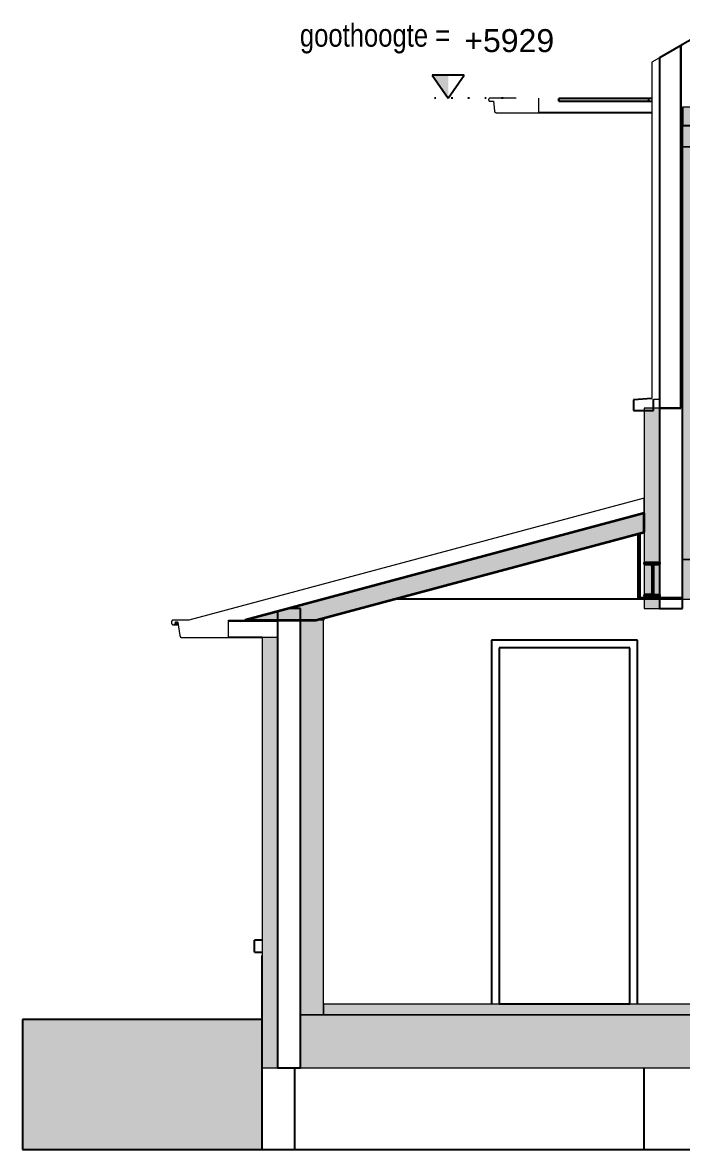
# Model space of a CAD drawing. Header units: millimetres. Extents: x 0 to 1200, y 0 to 841.
# Drawn here: x 749.9 to 793.1, y 82.6 to 156.4 of the extents above; entities that cross this region are included whole.
import ezdxf

# ---------------------------------------------------------------- set-up
doc = ezdxf.new("R2010")
doc.units = ezdxf.units.MM
doc.linetypes.add('PUNKT2_S9', pattern=[1, 0, -1])
doc.layers.add('Standard', color=7, linetype='Continuous', lineweight=25)
doc.styles.add('ARIAL', font='arial.ttf')

msp = doc.modelspace()

# ---------------------------------------------------------------- hatches: boundary and pattern name
at = {"layer": 'Standard', "linetype": 'PUNKT2_S9', "lineweight": -3}
for color, points in [(7, [(777.796, 151.425), (777.796, 152.925), (776.746, 152.925)]), (253, [(790.925, 151.235), (790.925, 151.415), (785.031, 151.415), (785.031, 151.235)]), (254, [(749.934, 82.635), (765.625, 82.635), (765.625, 91.135), (749.934, 91.135)])]:
    msp.add_hatch(color=color, dxfattribs=at).paths.add_polyline_path(points)
at = {"layer": 'Standard', "linetype": 'PUNKT2_S9', "lineweight": 18}
for color, points in [(254, [(829.125, 150.835), (793.125, 150.835), (793.125, 148.235), (829.125, 148.235)]), (9, [(794.625, 131.135), (794.625, 148.235), (793.125, 148.235), (793.125, 131.135)]), (59, [(791.625, 118.035), (791.625, 131.135), (790.625, 131.135), (790.625, 118.035)]), (9, [(794.625, 121.235), (794.625, 131.135), (793.125, 131.135), (793.125, 121.235)]), (254, [(829.125, 121.235), (793.125, 121.235), (793.125, 118.635), (829.125, 118.635)]), (9, [(769.625, 91.435), (769.625, 117.275), (768.125, 117.275), (768.125, 91.435)]), (59, [(766.625, 87.985), (766.625, 116.135), (765.625, 116.135), (765.625, 87.985)]), (253, [(875.625, 91.435), (875.625, 92.135), (769.625, 92.135), (769.625, 91.435)]), (254, [(877.125, 87.985), (877.125, 91.435), (768.125, 91.435), (768.125, 87.985)])]:
    msp.add_hatch(color=color, dxfattribs=at).paths.add_polyline_path(points)
at = {"layer": 'Standard', "linetype": 'PUNKT2_S9', "lineweight": 35}
msp.add_hatch(color=254, dxfattribs=at).paths.add_polyline_path([(790.625, 123.034), (790.625, 124.277), (764.496, 117.275), (769.132, 117.275)])

# ---------------------------------------------------------------- linework, layer by layer
at = {"layer": 'Standard', "color": 51, "linetype": 'Continuous', "lineweight": -3}
for p, q in [((793.025, 154.881), (791.625, 154.073)), ((793.125, 154.939), (793.025, 154.881)), ((793.025, 154.881), (793.025, 147.035)), ((793.025, 147.035), (793.025, 154.881)), ((791.625, 154.073), (791.625, 147.635)), ((793.125, 149.635), (793.125, 150.835)), ((793.125, 147.035), (793.125, 149.635)), ((791.625, 147.635), (791.625, 147.035)), ((791.625, 147.035), (791.625, 131.735)), ((793.025, 147.035), (793.025, 131.135)), ((793.025, 131.135), (793.025, 147.035)), ((793.125, 131.135), (793.125, 147.035)), ((791.625, 131.735), (791.625, 131.135)), ((791.625, 131.135), (793.025, 131.135)), ((793.025, 131.135), (792.125, 131.135)), ((793.125, 118.635), (793.125, 131.135)), ((768.125, 118.035), (767.333, 118.035)), ((768.125, 117.275), (768.125, 118.035)), ((792.125, 118.035), (793.125, 118.035)), ((793.125, 118.035), (793.125, 118.635)), ((768.125, 87.985), (768.125, 117.275)), ((767.125, 87.985), (768.125, 87.985))]:
    msp.add_line(p, q, dxfattribs=at)
at = {"layer": 'Standard', "color": 253, "linetype": 'Continuous', "lineweight": -3}
for p, q in [((793.815, 155.337), (793.125, 154.939)), ((793.125, 150.835), (793.125, 149.635)), ((793.125, 149.635), (793.815, 149.635))]:
    msp.add_line(p, q, dxfattribs=at)
at = {"layer": 'Standard', "color": 55, "linetype": 'Continuous', "lineweight": 18}
for p, q in [((791.625, 154.073), (791.125, 153.784)), ((791.125, 153.784), (791.125, 147.035)), ((791.625, 147.635), (791.625, 154.073)), ((791.125, 147.635), (791.125, 131.778)), ((791.625, 147.035), (791.625, 147.635)), ((791.625, 147.035), (791.625, 147.635)), ((791.625, 131.735), (791.625, 147.035)), ((791.225, 131.735), (791.625, 131.735))]:
    msp.add_line(p, q, dxfattribs=at)
at = {"layer": 'Standard', "color": 7, "linetype": 'Continuous', "lineweight": -3}
for p, q in [((778.846, 152.925), (776.746, 152.925)), ((776.746, 152.925), (777.796, 151.425)), ((777.796, 151.425), (778.846, 152.925)), ((792.125, 131.135), (791.625, 131.135)), ((791.625, 131.135), (791.625, 118.035)), ((791.625, 118.035), (792.125, 118.035)), ((766.625, 117.846), (766.625, 116.135)), ((766.625, 116.135), (766.625, 87.985)), ((766.625, 87.985), (767.125, 87.985))]:
    msp.add_line(p, q, dxfattribs=at)
at = {"layer": 'Standard', "color": 1, "linetype": 'PUNKT2_S9', "lineweight": -3}
msp.add_line((781.388, 151.425), (775.961, 151.425), dxfattribs=at)
at = {"layer": 'Standard', "color": 9, "linetype": 'Continuous', "lineweight": 18}
for p, q in [((780.436, 151.336), (780.435, 151.331)), ((780.435, 151.331), (780.435, 151.325)), ((780.435, 151.325), (780.435, 151.32)), ((780.435, 151.32), (780.436, 151.315)), ((780.437, 151.346), (780.436, 151.341)), ((780.436, 151.341), (780.436, 151.336)), ((780.436, 151.315), (780.436, 151.31)), ((780.436, 151.31), (780.437, 151.305)), ((780.439, 151.351), (780.437, 151.346)), ((780.437, 151.305), (780.439, 151.3)), ((780.44, 151.356), (780.439, 151.351)), ((780.439, 151.3), (780.44, 151.295)), ((780.442, 151.361), (780.44, 151.356)), ((780.44, 151.295), (780.442, 151.29)), ((780.444, 151.366), (780.442, 151.361)), ((780.442, 151.29), (780.444, 151.285)), ((780.446, 151.371), (780.444, 151.366)), ((780.444, 151.285), (780.446, 151.28)), ((780.449, 151.375), (780.446, 151.371)), ((780.446, 151.28), (780.449, 151.275)), ((780.451, 151.38), (780.449, 151.375)), ((780.449, 151.275), (780.451, 151.271)), ((780.454, 151.384), (780.451, 151.38)), ((780.451, 151.271), (780.454, 151.267)), ((780.457, 151.388), (780.454, 151.384)), ((780.454, 151.267), (780.457, 151.263)), ((780.461, 151.392), (780.457, 151.388)), ((780.457, 151.263), (780.461, 151.259)), ((780.464, 151.396), (780.461, 151.392)), ((780.461, 151.259), (780.464, 151.255)), ((780.468, 151.4), (780.464, 151.396)), ((780.464, 151.255), (780.468, 151.251)), ((780.472, 151.403), (780.468, 151.4)), ((780.468, 151.251), (780.472, 151.248)), ((780.476, 151.406), (780.472, 151.403)), ((780.472, 151.248), (780.476, 151.245)), ((780.481, 151.409), (780.476, 151.406)), ((780.476, 151.245), (780.481, 151.242)), ((780.485, 151.412), (780.481, 151.409)), ((780.481, 151.242), (780.485, 151.239)), ((780.49, 151.415), (780.485, 151.412)), ((780.485, 151.239), (780.49, 151.236)), ((780.495, 151.417), (780.49, 151.415)), ((780.49, 151.236), (780.495, 151.234)), ((780.499, 151.419), (780.495, 151.417)), ((780.495, 151.234), (780.499, 151.232)), ((780.504, 151.421), (780.499, 151.419)), ((780.499, 151.232), (780.504, 151.23)), ((780.509, 151.422), (780.504, 151.421)), ((780.504, 151.23), (780.509, 151.229)), ((780.514, 151.423), (780.509, 151.422)), ((780.509, 151.229), (780.514, 151.228)), ((780.52, 151.424), (780.514, 151.423)), ((780.514, 151.228), (780.52, 151.227)), ((780.525, 151.425), (780.52, 151.424)), ((780.52, 151.227), (780.525, 151.226)), ((780.53, 151.425), (780.525, 151.425)), ((780.525, 151.226), (780.53, 151.226)), ((780.535, 151.425), (780.53, 151.425)), ((780.53, 151.226), (780.535, 151.225)), ((782.24, 151.425), (780.535, 151.425)), ((780.535, 151.225), (780.748, 151.225)), ((780.748, 151.225), (780.817, 150.595)), ((783.725, 150.475), (783.725, 151.425)), ((780.817, 150.595), (780.818, 150.588)), ((780.818, 150.588), (780.819, 150.581)), ((780.819, 150.581), (780.821, 150.574)), ((780.821, 150.574), (780.823, 150.568)), ((780.823, 150.568), (780.825, 150.561)), ((780.825, 150.561), (780.828, 150.555)), ((780.828, 150.555), (780.831, 150.548)), ((780.831, 150.548), (780.834, 150.542)), ((780.834, 150.542), (780.838, 150.536)), ((780.838, 150.536), (780.842, 150.53)), ((780.842, 150.53), (780.846, 150.525)), ((780.846, 150.525), (780.851, 150.52)), ((780.851, 150.52), (780.855, 150.515)), ((780.855, 150.515), (780.86, 150.51)), ((780.86, 150.51), (780.866, 150.505)), ((780.866, 150.505), (780.871, 150.501)), ((780.871, 150.501), (780.877, 150.497)), ((780.877, 150.497), (780.883, 150.493)), ((780.883, 150.493), (780.889, 150.49)), ((780.889, 150.49), (780.896, 150.487)), ((780.896, 150.487), (780.902, 150.484)), ((780.902, 150.484), (780.909, 150.482)), ((780.909, 150.482), (780.915, 150.48)), ((780.915, 150.48), (780.922, 150.478)), ((780.922, 150.478), (780.929, 150.477)), ((780.929, 150.477), (780.936, 150.476)), ((780.936, 150.476), (780.943, 150.476)), ((780.943, 150.476), (780.95, 150.475)), ((780.95, 150.475), (783.725, 150.475))]:
    msp.add_line(p, q, dxfattribs=at)
at = {"layer": 'Standard', "color": 5, "linetype": 'Continuous', "lineweight": -3}
for p, q in [((785.025, 151.235), (785.025, 151.415)), ((785.031, 151.415), (785.025, 151.415)), ((785.025, 151.235), (785.031, 151.235)), ((791.125, 151.415), (790.925, 151.415)), ((790.925, 151.235), (791.125, 151.235)), ((791.125, 150.475), (783.725, 150.475)), ((790.625, 118.635), (774.209, 118.635)), ((764.196, 117.195), (764.496, 117.275)), ((764.196, 117.195), (764.496, 117.275)), ((769.625, 117.407), (769.625, 117.275)), ((759.846, 116.968), (759.838, 116.969)), ((759.856, 116.968), (759.846, 116.968)), ((759.866, 116.967), (759.856, 116.968)), ((759.876, 116.968), (759.866, 116.967)), ((760.123, 116.967), (759.866, 116.967)), ((759.886, 116.968), (759.876, 116.968)), ((759.896, 116.969), (759.886, 116.968)), ((759.906, 116.971), (759.896, 116.969)), ((759.915, 116.972), (759.906, 116.971)), ((759.925, 116.975), (759.915, 116.972)), ((759.934, 116.977), (759.925, 116.975)), ((759.944, 116.98), (759.934, 116.977)), ((759.953, 116.984), (759.944, 116.98)), ((759.962, 116.988), (759.953, 116.984)), ((759.97, 116.992), (759.962, 116.988)), ((759.978, 116.996), (759.97, 116.992)), ((759.986, 117.001), (759.978, 116.996)), ((759.994, 117.006), (759.986, 117.001)), ((760.001, 117.012), (759.994, 117.006)), ((760.008, 117.018), (760.001, 117.012)), ((760.015, 117.024), (760.008, 117.018)), ((760.021, 117.03), (760.015, 117.024)), ((760.027, 117.037), (760.021, 117.03)), ((760.032, 117.044), (760.027, 117.037)), ((760.037, 117.051), (760.032, 117.044)), ((760.041, 117.058), (760.037, 117.051)), ((760.045, 117.065), (760.041, 117.058)), ((760.045, 117.152), (760.045, 117.065)), ((760.11, 117.065), (760.045, 117.065)), ((764.196, 117.195), (763.425, 117.195)), ((766.625, 117.195), (764.196, 117.195)), ((765.625, 116.135), (763.425, 116.135)), ((790.175, 115.955), (780.625, 115.955)), ((780.625, 115.955), (780.625, 92.135)), ((790.175, 92.135), (790.175, 115.955)), ((789.675, 115.455), (781.125, 115.455)), ((781.125, 115.455), (781.125, 92.135)), ((789.675, 92.135), (789.675, 115.455)), ((765.125, 95.535), (765.125, 96.335)), ((765.125, 95.535), (765.125, 96.335)), ((765.625, 96.335), (765.125, 96.335)), ((765.125, 95.535), (765.625, 95.535)), ((789.675, 92.145), (781.125, 92.145)), ((767.745, 82.635), (767.745, 87.985)), ((790.625, 82.635), (790.625, 87.985)), ((765.625, 82.635), (767.745, 82.635)), ((767.745, 82.635), (790.625, 82.635)), ((790.625, 82.635), (835.625, 82.635))]:
    msp.add_line(p, q, dxfattribs=at)
at = {"layer": 'Standard', "color": 255, "linetype": 'Continuous', "lineweight": -3}
for p, q in [((790.925, 151.415), (785.031, 151.415)), ((785.031, 151.415), (785.031, 151.235)), ((785.031, 151.235), (790.925, 151.235)), ((790.925, 151.235), (790.925, 151.415)), ((749.934, 91.135), (749.934, 82.635)), ((765.605, 91.135), (749.934, 91.135)), ((765.625, 91.135), (765.605, 91.135)), ((765.625, 87.985), (765.625, 91.135)), ((765.625, 82.635), (765.625, 87.985)), ((749.934, 82.635), (765.625, 82.635))]:
    msp.add_line(p, q, dxfattribs=at)
at = {"layer": 'Standard', "color": 254, "linetype": 'Continuous', "lineweight": 18}
for p, q in [((793.125, 150.835), (793.125, 149.635)), ((800.045, 150.835), (793.125, 150.835)), ((793.125, 149.635), (793.125, 148.235)), ((793.125, 148.235), (794.625, 148.235)), ((793.125, 121.235), (793.125, 118.635)), ((816.625, 121.235), (793.125, 121.235)), ((793.125, 118.635), (828.125, 118.635)), ((828.125, 91.435), (768.125, 91.435)), ((768.125, 91.435), (768.125, 87.985)), ((768.125, 87.985), (877.125, 87.985))]:
    msp.add_line(p, q, dxfattribs=at)
at = {"layer": 'Standard', "color": 253, "linetype": 'Continuous', "lineweight": 18}
for p, q in [((794.625, 148.235), (793.125, 148.235)), ((793.125, 148.235), (793.125, 131.135)), ((793.125, 131.135), (793.125, 121.235)), ((793.125, 121.235), (794.625, 121.235)), ((769.625, 117.275), (768.125, 117.275)), ((768.125, 117.275), (768.125, 91.435)), ((769.625, 92.135), (769.625, 117.275)), ((769.625, 91.435), (769.625, 92.135)), ((768.125, 91.435), (769.625, 91.435))]:
    msp.add_line(p, q, dxfattribs=at)
at = {"layer": 'Standard', "color": 117, "linetype": 'Continuous', "lineweight": -3}
for p, q in [((791.125, 131.778), (789.925, 131.685)), ((789.925, 131.685), (789.925, 130.985)), ((791.225, 130.985), (791.225, 131.735)), ((789.925, 130.985), (791.225, 130.985))]:
    msp.add_line(p, q, dxfattribs=at)
at = {"layer": 'Standard', "color": 36, "linetype": 'Continuous', "lineweight": 18}
for p, q in [((791.625, 131.135), (790.625, 131.135)), ((790.625, 131.135), (790.625, 125.26)), ((791.625, 118.035), (791.625, 131.135)), ((790.625, 125.26), (790.625, 123.034)), ((790.625, 123.034), (790.625, 118.035)), ((790.625, 118.035), (791.625, 118.035)), ((766.625, 116.135), (765.625, 116.135)), ((765.625, 116.135), (765.625, 95.335)), ((766.625, 87.985), (766.625, 116.135)), ((765.625, 95.335), (765.625, 87.985)), ((765.625, 87.985), (766.625, 87.985))]:
    msp.add_line(p, q, dxfattribs=at)
at = {"layer": 'Standard', "color": 34, "linetype": 'Continuous', "lineweight": 18}
for p, q in [((790.625, 125.26), (760.826, 117.275)), ((790.625, 124.277), (790.625, 125.26)), ((767.333, 118.035), (790.625, 124.277)), ((763.425, 117.275), (764.496, 117.275)), ((764.496, 117.275), (766.625, 117.846))]:
    msp.add_line(p, q, dxfattribs=at)
at = {"layer": 'Standard', "color": 255, "linetype": 'Continuous', "lineweight": 35}
for p, q in [((790.625, 124.277), (764.496, 117.275)), ((790.625, 123.034), (790.625, 124.277)), ((769.132, 117.275), (790.625, 123.034)), ((764.496, 117.275), (769.132, 117.275))]:
    msp.add_line(p, q, dxfattribs=at)
at = {"layer": 'Standard', "color": 1, "linetype": 'Continuous', "lineweight": -3}
for p, q in [((790.225, 118.635), (790.225, 122.927)), ((790.361, 118.742), (790.361, 122.964)), ((793.125, 118.742), (790.361, 118.742)), ((793.125, 118.635), (790.225, 118.635))]:
    msp.add_line(p, q, dxfattribs=at)
at = {"layer": 'Standard', "color": 2, "linetype": 'Continuous', "lineweight": 35}
for p, q in [((790.625, 121.035), (790.625, 120.943)), ((790.625, 121.035), (791.625, 121.035)), ((790.625, 120.943), (791.026, 120.943)), ((791.325, 120.943), (791.625, 120.943)), ((791.625, 121.035), (791.625, 120.943)), ((791.146, 120.823), (791.146, 119.047)), ((791.205, 120.823), (791.205, 119.047)), ((790.625, 118.927), (790.625, 118.835)), ((791.026, 118.927), (790.625, 118.927)), ((790.625, 118.835), (791.625, 118.835)), ((791.325, 118.927), (791.625, 118.927)), ((791.625, 118.927), (791.625, 118.835))]:
    msp.add_line(p, q, dxfattribs=at)
at = {"layer": 'Standard', "color": 255, "linetype": 'Continuous', "lineweight": 18}
for p, q in [((759.74, 117.251), (759.734, 117.246)), ((759.746, 117.255), (759.74, 117.251)), ((759.753, 117.259), (759.746, 117.255)), ((759.759, 117.262), (759.753, 117.259)), ((759.766, 117.265), (759.759, 117.262)), ((759.773, 117.268), (759.766, 117.265)), ((759.78, 117.27), (759.773, 117.268)), ((759.787, 117.272), (759.78, 117.27)), ((759.795, 117.274), (759.787, 117.272)), ((759.802, 117.275), (759.795, 117.274)), ((759.809, 117.275), (759.802, 117.275)), ((759.817, 117.275), (759.809, 117.275)), ((760.826, 117.275), (759.817, 117.275)), ((763.425, 116.135), (763.425, 117.275)), ((759.676, 117.138), (759.675, 117.13)), ((759.675, 117.13), (759.675, 117.122)), ((759.675, 117.122), (759.675, 117.114)), ((759.675, 117.114), (759.676, 117.106)), ((759.677, 117.146), (759.676, 117.138)), ((759.676, 117.106), (759.677, 117.098)), ((759.678, 117.154), (759.677, 117.146)), ((759.677, 117.098), (759.678, 117.09)), ((759.68, 117.162), (759.678, 117.154)), ((759.678, 117.09), (759.68, 117.082)), ((759.682, 117.169), (759.68, 117.162)), ((759.68, 117.082), (759.682, 117.074)), ((759.685, 117.177), (759.682, 117.169)), ((759.682, 117.074), (759.684, 117.067)), ((759.684, 117.067), (759.687, 117.059)), ((759.687, 117.184), (759.685, 117.177)), ((759.691, 117.192), (759.687, 117.184)), ((759.687, 117.059), (759.69, 117.052)), ((759.69, 117.052), (759.694, 117.045)), ((759.694, 117.199), (759.691, 117.192)), ((759.698, 117.206), (759.694, 117.199)), ((759.694, 117.045), (759.698, 117.038)), ((759.702, 117.212), (759.698, 117.206)), ((759.698, 117.038), (759.702, 117.031)), ((759.707, 117.219), (759.702, 117.212)), ((759.702, 117.031), (759.706, 117.025)), ((759.706, 117.025), (759.711, 117.019)), ((759.712, 117.225), (759.707, 117.219)), ((759.711, 117.019), (759.716, 117.013)), ((759.717, 117.23), (759.712, 117.225)), ((759.716, 117.013), (759.722, 117.007)), ((759.722, 117.236), (759.717, 117.23)), ((759.728, 117.241), (759.722, 117.236)), ((759.722, 117.007), (759.727, 117.002)), ((759.727, 117.002), (759.733, 116.997)), ((759.734, 117.246), (759.728, 117.241)), ((759.733, 116.997), (759.739, 116.993)), ((759.739, 116.993), (759.746, 116.988)), ((759.746, 116.988), (759.752, 116.984)), ((759.752, 116.984), (759.759, 116.981)), ((759.759, 116.981), (759.765, 116.978)), ((759.765, 116.978), (759.772, 116.975)), ((759.772, 116.975), (759.78, 116.973)), ((759.78, 116.973), (759.787, 116.971)), ((759.787, 116.971), (759.794, 116.969)), ((759.794, 116.969), (759.801, 116.968)), ((759.801, 116.968), (759.809, 116.968)), ((759.809, 116.968), (759.816, 116.967)), ((759.816, 116.967), (759.823, 116.968)), ((759.823, 116.968), (759.831, 116.968)), ((759.831, 116.968), (759.838, 116.969)), ((759.838, 116.969), (759.845, 116.971)), ((759.845, 116.971), (759.853, 116.972)), ((759.853, 116.972), (759.86, 116.975)), ((759.86, 116.975), (759.867, 116.977)), ((759.867, 116.977), (759.874, 116.98)), ((759.874, 116.98), (759.88, 116.984)), ((759.88, 116.984), (759.887, 116.988)), ((759.887, 116.988), (759.893, 116.992)), ((759.893, 116.992), (759.899, 116.996)), ((759.899, 116.996), (759.905, 117.001)), ((759.905, 117.001), (759.911, 117.006)), ((759.911, 117.006), (759.916, 117.012)), ((759.916, 117.012), (759.921, 117.018)), ((759.921, 117.018), (759.926, 117.024)), ((759.926, 117.024), (759.931, 117.03)), ((759.931, 117.03), (759.935, 117.037)), ((759.935, 117.037), (759.939, 117.044)), ((759.939, 117.044), (759.942, 117.051)), ((759.942, 117.051), (759.946, 117.058)), ((759.946, 117.058), (759.949, 117.065)), ((759.949, 117.152), (760.064, 117.152)), ((759.949, 117.065), (759.949, 117.152)), ((760.064, 117.152), (760.066, 117.152)), ((760.066, 117.152), (760.068, 117.152)), ((760.068, 117.152), (760.07, 117.152)), ((760.07, 117.152), (760.071, 117.151)), ((760.071, 117.151), (760.073, 117.151)), ((760.073, 117.151), (760.075, 117.15)), ((760.075, 117.15), (760.077, 117.15)), ((760.077, 117.15), (760.079, 117.149)), ((760.079, 117.149), (760.081, 117.148)), ((760.081, 117.148), (760.083, 117.147)), ((760.083, 117.147), (760.084, 117.146)), ((760.084, 117.146), (760.086, 117.145)), ((760.086, 117.145), (760.088, 117.143)), ((760.088, 117.143), (760.089, 117.142)), ((760.089, 117.142), (760.091, 117.14)), ((760.091, 117.14), (760.092, 117.139)), ((760.092, 117.139), (760.093, 117.137)), ((760.093, 117.137), (760.095, 117.136)), ((760.095, 117.136), (760.096, 117.134)), ((760.096, 117.134), (760.097, 117.132)), ((760.097, 117.132), (760.098, 117.13)), ((760.098, 117.13), (760.099, 117.128)), ((760.099, 117.128), (760.1, 117.126)), ((760.1, 117.126), (760.101, 117.124)), ((760.101, 117.124), (760.101, 117.122)), ((760.101, 117.122), (760.102, 117.12)), ((760.102, 117.12), (760.102, 117.118)), ((760.102, 117.118), (760.103, 117.116)), ((760.103, 117.116), (760.219, 116.276)), ((760.219, 116.276), (760.221, 116.268)), ((760.221, 116.268), (760.222, 116.26)), ((760.222, 116.26), (760.225, 116.252)), ((760.225, 116.252), (760.227, 116.244)), ((760.227, 116.244), (760.23, 116.236)), ((760.23, 116.236), (760.233, 116.228)), ((760.233, 116.228), (760.237, 116.221)), ((760.237, 116.221), (760.241, 116.214)), ((760.241, 116.214), (760.245, 116.207)), ((760.245, 116.207), (760.249, 116.2)), ((760.249, 116.2), (760.254, 116.193)), ((760.254, 116.193), (760.259, 116.187)), ((760.259, 116.187), (760.265, 116.181)), ((760.265, 116.181), (760.271, 116.176)), ((760.271, 116.176), (760.277, 116.17)), ((760.277, 116.17), (760.283, 116.165)), ((760.283, 116.165), (760.289, 116.161)), ((760.289, 116.161), (760.296, 116.156)), ((760.296, 116.156), (760.303, 116.152)), ((760.303, 116.152), (760.31, 116.149)), ((760.31, 116.149), (760.317, 116.146)), ((760.317, 116.146), (760.324, 116.143)), ((760.324, 116.143), (760.332, 116.141)), ((760.332, 116.141), (760.339, 116.139)), ((760.339, 116.139), (760.347, 116.137)), ((760.347, 116.137), (760.354, 116.136)), ((760.354, 116.136), (760.362, 116.136)), ((760.362, 116.136), (760.37, 116.135)), ((760.37, 116.135), (763.425, 116.135))]:
    msp.add_line(p, q, dxfattribs=at)
at = {"layer": 'Standard', "color": 26, "linetype": 'Continuous', "lineweight": -3}
for p, q in [((765.625, 95.335), (765.605, 95.335)), ((765.605, 95.335), (765.605, 91.135)), ((765.625, 91.135), (765.625, 95.335)), ((765.605, 91.135), (765.625, 91.135))]:
    msp.add_line(p, q, dxfattribs=at)
at = {"layer": 'Standard', "color": 42, "linetype": 'Continuous', "lineweight": 18}
for p, q in [((875.625, 92.135), (769.625, 92.135)), ((769.625, 92.135), (769.625, 91.435)), ((769.625, 91.435), (828.125, 91.435))]:
    msp.add_line(p, q, dxfattribs=at)
at = {"layer": 'Standard', "color": 2, "linetype": 'Continuous', "lineweight": 35}
for centre, start, end in [((791.026, 120.823), 359.99993, 89.99993), ((791.325, 120.823), 90, 180), ((791.026, 119.047), 270.00001, 0.00001), ((791.325, 119.047), 179.99992, 269.99993)]:
    msp.add_arc(centre, 0.12, start, end, dxfattribs=at)

# ---------------------------------------------------------------- texts
at = {"layer": 'Standard', "color": 1, "linetype": 'Continuous', "lineweight": -3, "insert": (768.087, 154.345), "char_height": 1.5, "width": 10.94186, "attachment_point": 7, "style": 'ARIAL'}
msp.add_mtext('\\W0.80;goothoogte\\~=\\~', dxfattribs=at)
at = {"layer": 'Standard', "color": 7, "linetype": 'Continuous', "lineweight": -3, "insert": (778.846, 154.425), "char_height": 1.5, "width": 6.67805, "attachment_point": 7, "style": 'ARIAL'}
msp.add_mtext('\\W1.00;+5929', dxfattribs=at)

doc.saveas('drawing.dxf')
